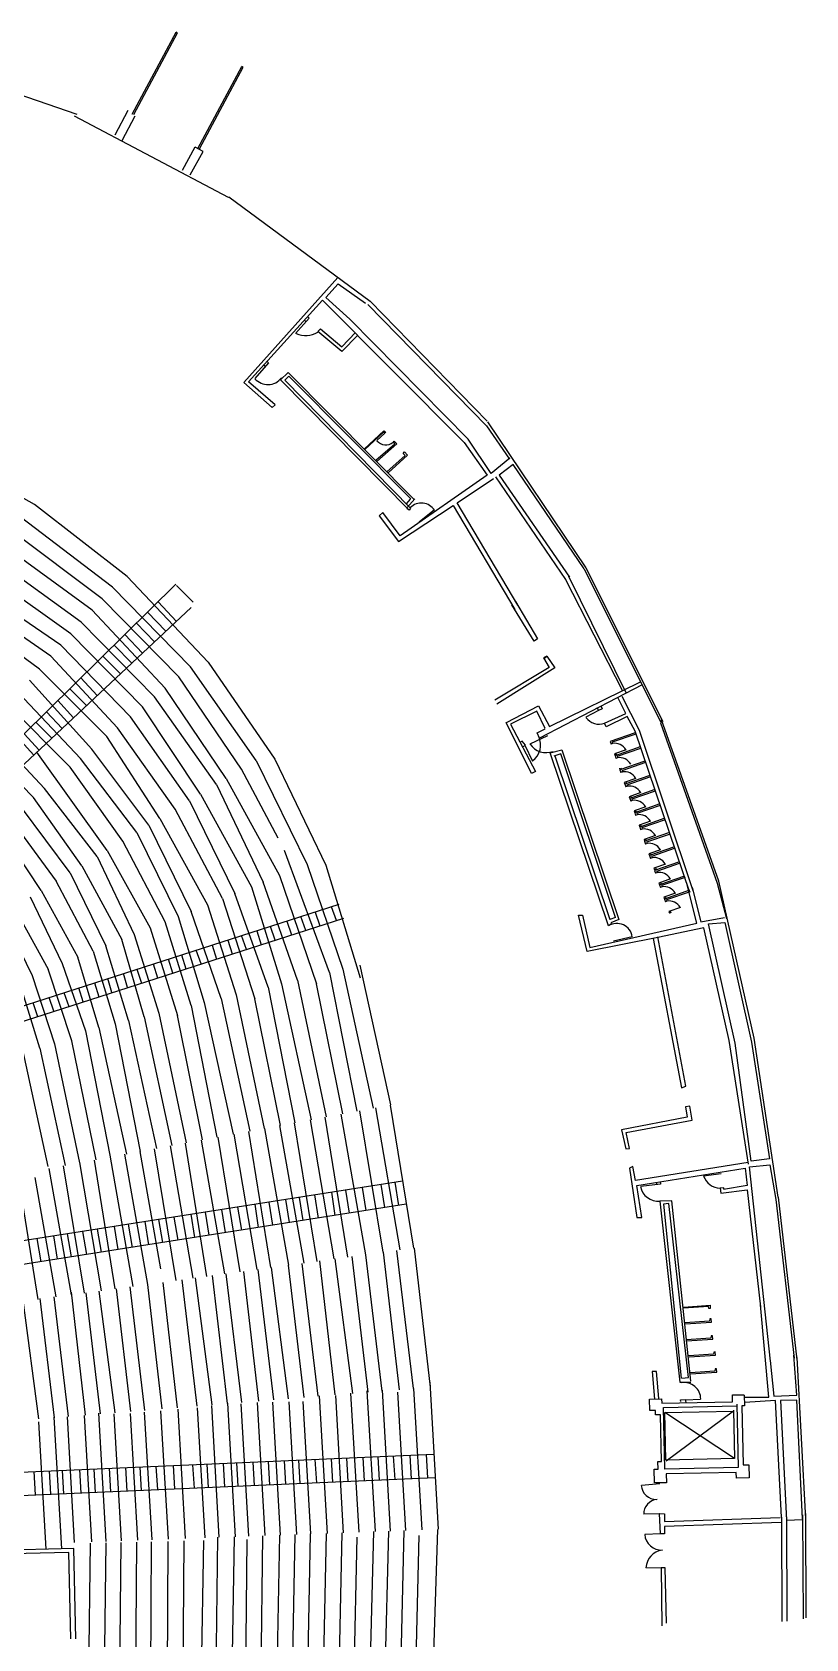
# Model space of a CAD drawing. Extents: x 12070 to 21316, y 9635 to 16827.
# Drawn here: x 19723 to 21309, y 13231 to 16524 of the extents above; entities that cross this region are included whole.
import ezdxf

# ---------------------------------------------------------------- set-up
doc = ezdxf.new("R2010")
doc.units = 0
doc.header["$LTSCALE"] = 192
doc.layers.add('EXIST', color=15, linetype='CONTINUOUS')

msp = doc.modelspace()

# ---------------------------------------------------------------- linework, layer by layer
at = {"layer": 'EXIST', "color": 0}
for p, q in [((19928.3, 16356), (20018.4, 16523.9)), ((19931.5, 16355), (20021.3, 16522.2)), ((20021.3, 16522.2), (20018.4, 16523.9)), ((19548.6, 16447), (19814.6, 16355.6)), ((20062.9, 16285.6), (20153, 16453.4)), ((20066.1, 16284.6), (20155.9, 16451.8)), ((20155.9, 16451.8), (20153, 16453.4)), ((19809, 16352.6), (20125.3, 16185.7)), ((19919.5, 16363.1), (19893, 16313)), ((19933.6, 16351.5), (19907.1, 16301.4)), ((20031.1, 16240.9), (20057.6, 16289.1)), ((20047.1, 16231.4), (20073.7, 16279.5)), ((20073.7, 16279.5), (20057.3, 16288.4)), ((20126.4, 16186.3), (20416.1, 15972.5)), ((20350.1, 16020.9), (20157.2, 15805.4)), ((20325.1, 15979.7), (20350.4, 16007.9)), ((20350.4, 16007.9), (20406.4, 15968.6)), ((20166.9, 15807.2), (20318.7, 15974.7)), ((20318.7, 15974.7), (20609.2, 15682.6)), ((20374.7, 15935.4), (20325.1, 15979.7)), ((20416.1, 15972.5), (20656.3, 15726.4)), ((20288.5, 15940.4), (20291.1, 15937.9)), ((20411.1, 15965.8), (20654.4, 15717)), ((20291.1, 15937.9), (20263.1, 15905.9)), ((20281.4, 15933.6), (20284.6, 15931.1)), ((20308.8, 15910.1), (20314.1, 15915.8)), ((20358.3, 15869), (20308.8, 15910.1)), ((20314.1, 15915.8), (20358.1, 15879.1)), ((20358.1, 15879.1), (20385.8, 15908.2)), ((20617.2, 15689.3), (20374.7, 15935.4)), ((20390.6, 15902.8), (20358.3, 15869)), ((20207.9, 15846), (20179.9, 15814)), ((20198.3, 15841.6), (20201.4, 15839.1)), ((20205.3, 15848.5), (20207.9, 15846)), ((20232.2, 15811), (20248.3, 15826.1)), ((20495.9, 15544.2), (20232.2, 15811)), ((20241.3, 15810.3), (20249.4, 15818.8)), ((20499.1, 15548), (20241.3, 15810.3)), ((20248.3, 15826.1), (20506.5, 15565.7)), ((20249.4, 15818.8), (20499.2, 15567.4)), ((20157.2, 15805.4), (20215.1, 15754.8)), ((20221.5, 15759.8), (20166.9, 15807.2)), ((20215.1, 15754.8), (20221.5, 15759.8)), ((20654.4, 15717), (20701.8, 15648.3)), ((20657, 15725.3), (20858.3, 15426)), ((20404.2, 15670.1), (20444.1, 15706.9)), ((20443.6, 15704.2), (20405.3, 15668.5)), ((20466.5, 15679.2), (20427.6, 15646.2)), ((20446, 15702.1), (20429.8, 15686.7)), ((20470.8, 15679.8), (20429.8, 15644.1)), ((20443.4, 15704.2), (20446.1, 15702.3)), ((20444.1, 15706.9), (20447.9, 15704.3)), ((20447.9, 15704.3), (20446.1, 15702.3)), ((20464.7, 15685.7), (20463.1, 15683.4)), ((20463.1, 15683.4), (20466.5, 15679.2)), ((20465.2, 15685.7), (20470.8, 15679.8)), ((20609.2, 15682.6), (20656.2, 15615.5)), ((20664.2, 15618.9), (20617.2, 15689.3)), ((19727.7, 15555.9), (19516.8, 15672.9)), ((20488.2, 15656.3), (20450.4, 15622.8)), ((20493, 15656.9), (20453.1, 15620.7)), ((20483.7, 15660.5), (20486.4, 15663.3)), ((20488.2, 15656.3), (20483.7, 15660.5)), ((20486.4, 15663.3), (20493, 15656.9)), ((20702.4, 15650.7), (20664.2, 15618.9)), ((20656.2, 15615.5), (20477.4, 15491.3)), ((20673.3, 15612.7), (20816.6, 15402.1)), ((20709.4, 15637.4), (20680.6, 15615.7)), ((20680.6, 15615.7), (20824.8, 15406.8)), ((20854.7, 15424.1), (20709.4, 15637.4)), ((20594.2, 15558.9), (20669.3, 15609.3)), ((19918.2, 15407.9), (19727.7, 15555.9)), ((20474.4, 15479.8), (20586.2, 15553.8)), ((20498.3, 15566.5), (20490.2, 15557.1)), ((20491.2, 15548.1), (20494, 15546)), ((20507.4, 15567.6), (20491.3, 15548.9)), ((20499.1, 15548), (20495.9, 15544.2)), ((20548.3, 15544.5), (20516.3, 15519.8)), ((20586.2, 15553.8), (20712.7, 15340.8)), ((20719, 15349.1), (20594.2, 15558.9)), ((19887.9, 15386.4), (19698.4, 15530.6)), ((20442.2, 15539.2), (20434.3, 15532.5)), ((20434.3, 15532.5), (20474.4, 15479.8)), ((20477.4, 15491.3), (20442.2, 15539.2)), ((19866.7, 15362.6), (19679.9, 15502.3)), ((19823.9, 15314.5), (19642.8, 15445.5)), ((19845.9, 15339.2), (19661.4, 15473.9)), ((19802.6, 15290.7), (19624.3, 15417.1)), ((20854.7, 15424.1), (21012.3, 15109)), ((20858.3, 15426.2), (21015.9, 15111.2)), ((20017.7, 15392.1), (19136.7, 14525)), ((19781.9, 15267.4), (19605.3, 15388.2)), ((20048.1, 15222.8), (19887.9, 15386.4)), ((19918.2, 15407.9), (20083.9, 15232.5)), ((20053, 15355.5), (20019.2, 15389.8)), ((20817.6, 15401.2), (20815.7, 15403.9)), ((20933.8, 15174.3), (20817.6, 15401.2)), ((20822.9, 15408.6), (20941.2, 15168.9)), ((19761.6, 15244.7), (19589.4, 15363.8)), ((20023.7, 15202.5), (19866.7, 15362.6)), ((20019, 15316.2), (19981.4, 15356.4)), ((20752.6, 15275.7), (20706.9, 15350)), ((20714, 15356.6), (20758.9, 15280.4)), ((20049.4, 15344.7), (19153.7, 14505.2)), ((19738.2, 15218.4), (19573.5, 15339.5)), ((19973.9, 15161.2), (19823.9, 15314.5)), ((19995.8, 15179.3), (19845.9, 15339.2)), ((19997.4, 15296), (19959.4, 15334.8)), ((19949.5, 15140.9), (19802.6, 15290.7)), ((19949.2, 15250.8), (19913.2, 15289.2)), ((19974.3, 15274.3), (19936.8, 15312.5)), ((19924.7, 15120.3), (19781.9, 15267.4)), ((19927.3, 15230.2), (19891, 15267.4)), ((20758.9, 15280.4), (20752.6, 15275.7)), ((19876.6, 15080.3), (19738.2, 15218.4)), ((19897.9, 15098), (19761.6, 15244.7)), ((19904.1, 15208.6), (19868.3, 15245.1)), ((20182.4, 15031.2), (20048.1, 15222.8)), ((20083.9, 15232.5), (20220.5, 15033.7)), ((20783.2, 15221.3), (20671.9, 15154.5)), ((20795.1, 15220.7), (20675.8, 15146.3)), ((20778.1, 15245.1), (20771.7, 15241.3)), ((20771.7, 15241.3), (20783.2, 15221.3)), ((20773.6, 15240.4), (20778.1, 15245.1)), ((20778.1, 15245.1), (20795.1, 15220.7)), ((19717.8, 15195.5), (19845.4, 15054.4)), ((19856.7, 15164.1), (19823, 15200.5)), ((20152.7, 15013.2), (20023.7, 15202.5)), ((20973.9, 15185.9), (20763.6, 15076.7)), ((20784.1, 15101), (20970.6, 15192.3)), ((19695, 15169.9), (19822.4, 15035.2)), ((19775.5, 15153.7), (19807.7, 15118.1)), ((19834.6, 15143.4), (19800.1, 15177.9)), ((20100.8, 14981.9), (19973.9, 15161.2)), ((20120.6, 14993.8), (19995.8, 15179.3)), ((20940.6, 15127.3), (20924.8, 15158.7)), ((20931.8, 15162.8), (20967.5, 15093.1)), ((19652.7, 15122.5), (19726.7, 15042.2)), ((19801, 15017.5), (19673.5, 15145.8)), ((19752.3, 15130.9), (19784.8, 15096.7)), ((20045.6, 14948.5), (19924.7, 15120.3)), ((20068.4, 14962.3), (19949.5, 15140.9)), ((20695.9, 15109.1), (20761.1, 15142.8)), ((20758.1, 15131.9), (20703.9, 15105.2)), ((20775, 15096.5), (20758.1, 15131.9)), ((20761.1, 15142.8), (20784.1, 15101)), ((20884.2, 15133.4), (20858.5, 15119.7)), ((20884.2, 15133.4), (20882.2, 15139.4)), ((20891.6, 15136.8), (20884.2, 15133.4)), ((20889.6, 15141.9), (20891.6, 15136.8)), ((20896.7, 15107.3), (20940.6, 15127.3)), ((20943.1, 15121.1), (20900, 15100.2)), ((20959.6, 15091.3), (20943.1, 15121.1)), ((19748.3, 14973.7), (19631.3, 15098.5)), ((19706.6, 15085.9), (19737.5, 15052.4)), ((19763.4, 15076.6), (19730.6, 15109.6)), ((20016.5, 14930.9), (19897.9, 15098)), ((20747.2, 15004.1), (20695.2, 15109.1)), ((20703.9, 15105.2), (20755.1, 15008.3)), ((20758.7, 15087.6), (20775.1, 15096.2)), ((20763.6, 15076.7), (20758.7, 15087.6)), ((20900, 15100.2), (20896.7, 15107.3)), ((20959.3, 15088), (20908.1, 15070.1)), ((20960.5, 15085.1), (20912.2, 15068.3)), ((21071.7, 14760.1), (20959.6, 15091.3)), ((20967.5, 15093.1), (21078, 14764.2)), ((21011.6, 15108.1), (21127.4, 14779.6)), ((21131.2, 14783.6), (21013.4, 15114.1)), ((19726, 14955.1), (19609.6, 15074.1)), ((19962.7, 14898.4), (19845.4, 15054.4)), ((19984.9, 14911.8), (19876.6, 15080.3)), ((20727.8, 15070.6), (20723.2, 15068.2)), ((20734.3, 15062.1), (20727.8, 15070.6)), ((20729.8, 15059.7), (20734.3, 15062.1)), ((20733.6, 15062.7), (20749.3, 15029.6)), ((20779.4, 15081.2), (20743.8, 15064.4)), ((20785.4, 15046.9), (20809.1, 15052.9)), ((20809.1, 15052.9), (20926.2, 14704.9)), ((20908.1, 15070.1), (20910, 15064.4)), ((20913.2, 15065.5), (20910, 15064.4)), ((20912.2, 15068.3), (20913.2, 15065.5)), ((20940.7, 15052.6), (20917, 15044.4)), ((20969.4, 15058.7), (20918.2, 15040.8)), ((20970.6, 15055.8), (20922.3, 15039)), ((19877.1, 14846.7), (19732.7, 15047.9)), ((19908.8, 14865.8), (19801, 15017.5)), ((19938, 14883.5), (19822.4, 15035.2)), ((20182.4, 15031.2), (20286.7, 14818)), ((20220.5, 15033.7), (20325.4, 14816.5)), ((20904.8, 14692.1), (20785.4, 15046.9)), ((20807.4, 15044.6), (20792.9, 15039.7)), ((20794.7, 15040.7), (20907.7, 14705.1)), ((20919.1, 14709.5), (20807.4, 15044.6)), ((20917, 15044.4), (20918.2, 15040.8)), ((20921.3, 15041.9), (20918.2, 15040.8)), ((20918.2, 15040.8), (20920.1, 15035.1)), ((20920.1, 15045.5), (20921.3, 15041.9)), ((20923.3, 15036.2), (20920.1, 15035.1)), ((20922.3, 15039), (20923.3, 15036.2)), ((20979.4, 15029.7), (20928.1, 15011.8)), ((20980.5, 15026.8), (20932.3, 15010)), ((20120.6, 14993.8), (20230.4, 14795.2)), ((20227.5, 14871.6), (20152.7, 15013.2)), ((20755.1, 15008.3), (20747.2, 15004.1)), ((20927.1, 15015.1), (20928.3, 15011.6)), ((20928.1, 15011.8), (20930.1, 15006.1)), ((20931.4, 15012.7), (20928.3, 15011.6)), ((20933.3, 15007.2), (20930.1, 15006.1)), ((20930.2, 15016.2), (20931.4, 15012.7)), ((20932.3, 15010), (20933.3, 15007.2)), ((20960.7, 14994.3), (20937, 14986.1)), ((20937, 14986.1), (20938.3, 14982.6)), ((20989.5, 15000.4), (20938.3, 14982.6)), ((20940.2, 14987.2), (20941.4, 14983.7)), ((20990.7, 14997.5), (20942.4, 14980.7)), ((19824.9, 14815.1), (19726, 14955.1)), ((19856.3, 14834.1), (19748.3, 14973.7)), ((20068.4, 14962.3), (20172.7, 14771.9)), ((20100.8, 14981.9), (20196.5, 14781.5)), ((20941.4, 14983.7), (20938.3, 14982.6)), ((20938.3, 14982.6), (20940.2, 14976.8)), ((20943.4, 14977.9), (20940.2, 14976.8)), ((20942.4, 14980.7), (20943.4, 14977.9)), ((20970.9, 14965.1), (20947.1, 14956.8)), ((20947.1, 14956.8), (20948.4, 14953.3)), ((20999.6, 14971.2), (20948.4, 14953.3)), ((20951.5, 14954.4), (20948.4, 14953.3)), ((20948.4, 14953.3), (20950.3, 14947.6)), ((20950.3, 14957.9), (20951.5, 14954.4)), ((21000.8, 14968.2), (20952.5, 14951.4)), ((20952.5, 14951.4), (20953.5, 14948.7)), ((19801.2, 14800.8), (19701.6, 14934.9)), ((20113.3, 14747.8), (20016.5, 14930.9)), ((20045.6, 14948.5), (20138.7, 14758.1)), ((20953.5, 14948.7), (20950.3, 14947.6)), ((20981, 14935.8), (20957.3, 14927.5)), ((20957.3, 14927.5), (20958.5, 14924)), ((21009.7, 14941.9), (20958.5, 14924)), ((20961.6, 14925.1), (20958.5, 14924)), ((20958.5, 14924), (20960.4, 14918.3)), ((20960.4, 14928.6), (20961.6, 14925.1)), ((20963.6, 14919.4), (20960.4, 14918.3)), ((21010.9, 14939), (20962.6, 14922.2)), ((20962.6, 14922.2), (20963.6, 14919.4)), ((19741.3, 14764.6), (19654.1, 14895.4)), ((19676.5, 14914.1), (19772.7, 14783.5)), ((19962.7, 14898.4), (20049, 14721.8)), ((19984.9, 14911.8), (20082.4, 14735.3)), ((20991.1, 14906.5), (20967.4, 14898.3)), ((20967.4, 14898.3), (20968.6, 14894.8)), ((20971.7, 14895.9), (20968.6, 14894.8)), ((21020, 14912.5), (20968.8, 14894.6)), ((20968.8, 14894.6), (20970.7, 14888.9)), ((20970.5, 14899.4), (20971.7, 14895.9)), ((20973.9, 14890), (20970.7, 14888.9)), ((21021.1, 14909.5), (20972.9, 14892.7)), ((20972.9, 14892.7), (20973.9, 14890)), ((19996.2, 14700.4), (19908.8, 14865.8)), ((19938, 14883.5), (20022.4, 14711)), ((21001.3, 14877.1), (20977.6, 14868.8)), ((20977.6, 14868.8), (20978.9, 14865.3)), ((21030.1, 14883.2), (20978.9, 14865.3)), ((20982, 14866.4), (20978.9, 14865.3)), ((20978.9, 14865.3), (20980.8, 14859.6)), ((20980.8, 14869.9), (20982, 14866.4)), ((20984, 14860.7), (20980.8, 14859.6)), ((21031.3, 14880.3), (20983, 14863.5)), ((20983, 14863.5), (20984, 14860.7)), ((21040.2, 14853.9), (20989, 14836.1)), ((19856.3, 14834.1), (19932.5, 14674.6)), ((19877.1, 14846.7), (19965, 14687.8)), ((20333.1, 14596.7), (20240.5, 14846.4)), ((21011.5, 14847.8), (20987.7, 14839.6)), ((20987.7, 14839.6), (20989, 14836.1)), ((20992.1, 14837.2), (20989, 14836.1)), ((20989, 14836.1), (20990.9, 14830.3)), ((20990.9, 14840.7), (20992.1, 14837.2)), ((20994.1, 14831.4), (20990.9, 14830.3)), ((21041.4, 14851), (20993.1, 14834.2)), ((20993.1, 14834.2), (20994.1, 14831.4)), ((21050.5, 14823.5), (20999.3, 14805.6)), ((21051.7, 14820.5), (21003.4, 14803.7)), ((19801.2, 14800.8), (19874.5, 14651.1)), ((19824.9, 14815.1), (19907.3, 14664.4)), ((20230.4, 14795.2), (20306, 14572.9)), ((20286.7, 14818), (20360.1, 14603.1)), ((20325.4, 14816.5), (20395.7, 14585.8)), ((21021.6, 14818.6), (20997.9, 14810.3)), ((20997.9, 14810.3), (20999.1, 14806.8)), ((21002.2, 14807.9), (20999.1, 14806.8)), ((21002.2, 14806.9), (20999.1, 14805.8)), ((20999.3, 14805.6), (21001.2, 14799.9)), ((21001, 14811.4), (21002.2, 14807.9)), ((21004.4, 14801), (21001.2, 14799.9)), ((21003.4, 14803.7), (21004.4, 14801)), ((21031.9, 14788.1), (21008.2, 14779.8)), ((21060.6, 14794.2), (21009.4, 14776.3)), ((21061.8, 14791.3), (21013.6, 14774.5)), ((19741.3, 14764.6), (19816.9, 14627.9)), ((19848.2, 14640.5), (19772.7, 14783.5)), ((20207.1, 14566.5), (20138.7, 14758.1)), ((20172.7, 14771.9), (20234.1, 14573)), ((20267.3, 14580.9), (20196.5, 14781.5)), ((21008.2, 14779.8), (21009.4, 14776.3)), ((21012.5, 14777.4), (21009.4, 14776.3)), ((21009.4, 14776.3), (21011.4, 14770.6)), ((21011.3, 14780.9), (21012.5, 14777.4)), ((21014.5, 14771.7), (21011.4, 14770.6)), ((21013.6, 14774.5), (21014.5, 14771.7)), ((21042, 14758.8), (21018.3, 14750.6)), ((21070.7, 14764.9), (21019.5, 14747.1)), ((21071.9, 14762), (21023.7, 14745.2)), ((21086, 14697.8), (21066.4, 14776.2)), ((21076.4, 14770.5), (21093.8, 14700)), ((21127.4, 14779.6), (21146.8, 14707.1)), ((21203.6, 14462), (21131.2, 14783.6)), ((19234.4, 14377.4), (20352.4, 14736.2)), ((19685.7, 14731), (19755.7, 14603.1)), ((19719.3, 14751.3), (19784.5, 14614.7)), ((20110.7, 14543.5), (20049, 14721.8)), ((20082.4, 14735.3), (20141.3, 14550.8)), ((20113.3, 14747.8), (20180, 14542.4)), ((20346.9, 14702.9), (20337.1, 14731.3)), ((21018.3, 14750.6), (21019.5, 14747.1)), ((21022.6, 14748.2), (21019.5, 14747.1)), ((21019.5, 14747.1), (21021.5, 14741.3)), ((21021.4, 14751.7), (21022.6, 14748.2)), ((21024.6, 14742.4), (21021.5, 14741.3)), ((21023.7, 14745.2), (21024.6, 14742.4)), ((21052.1, 14729.6), (21028.4, 14721.3)), ((21028.4, 14721.3), (21029.6, 14717.8)), ((21031.5, 14722.4), (21032.7, 14718.9)), ((19244.6, 14349.2), (20362.1, 14707.8)), ((19661.6, 14716.4), (19723.5, 14590)), ((19965, 14687.8), (20021.1, 14508.5)), ((20049, 14528.7), (19996.2, 14700.4)), ((20022.4, 14711), (20076, 14535.2)), ((20221.5, 14662.7), (20211.5, 14691)), ((20245.3, 14701.8), (20254.9, 14673.4)), ((20284.1, 14682.8), (20273.7, 14710.9)), ((20303.1, 14720.4), (20312.8, 14692)), ((20843.4, 14713.9), (20851.3, 14714.1)), ((20860.9, 14639.4), (20843.4, 14713.9)), ((20851.3, 14714.1), (20866.6, 14647.4)), ((20866.6, 14647.4), (21086, 14697.8)), ((20919.1, 14709.5), (20907.7, 14705.1)), ((20926.2, 14704.9), (20909.9, 14698.5)), ((20909.9, 14698.5), (20911, 14695.1)), ((21100, 14688.3), (21005.9, 14668.4)), ((21032.7, 14718.9), (21029.6, 14717.8)), ((21093.8, 14700), (21142.8, 14709)), ((21152.5, 14456.9), (21100, 14688.3)), ((21109.6, 14696.4), (21143, 14699.1)), ((21164.5, 14451.3), (21109.6, 14696.4)), ((21143, 14699.1), (21197.9, 14454)), ((19952.7, 14505.7), (19907.3, 14664.4)), ((19932.5, 14674.6), (19983.2, 14513)), ((20124, 14662.9), (20133.3, 14634.4)), ((20162.6, 14643.8), (20152.5, 14672)), ((20183.7, 14682), (20192.5, 14653.4)), ((21005.9, 14668.4), (20860.9, 14639.4)), ((20953.5, 14669.8), (20915, 14660.9)), ((20996.7, 14666.1), (21054.5, 14360.4)), ((21063.5, 14363.7), (21005.7, 14669.3)), ((19859.7, 14483.5), (19816.9, 14627.9)), ((19848.2, 14640.5), (19893.4, 14491.5)), ((19920.6, 14498), (19874.5, 14651.1)), ((20011.8, 14595.4), (20003, 14624.1)), ((20029.6, 14632.6), (20038.3, 14603.9)), ((20069.4, 14613.9), (20059.6, 14642.2)), ((20092, 14652.6), (20101.1, 14624)), ((19723.5, 14590), (19769.1, 14450.3)), ((19804.8, 14456.6), (19755.7, 14603.1)), ((19784.5, 14614.7), (19832.6, 14477)), ((19918.9, 14565.6), (19910.7, 14594.4)), ((19938.1, 14603.2), (19947.1, 14574.6)), ((19971.3, 14613.9), (19980.3, 14585.3)), ((20333.1, 14596.7), (20388.9, 14312.1)), ((20360.1, 14603.1), (20422.5, 14318.3)), ((20395.3, 14611.5), (20458.1, 14324.9)), ((19739, 14441.3), (19696.8, 14579.2)), ((19827.4, 14536.2), (19818.9, 14565)), ((19851.3, 14575.4), (19860, 14546.7)), ((19886.6, 14555.2), (19878, 14583.9)), ((20207.1, 14566.5), (20261.6, 14288.5)), ((20234.1, 14573), (20295.1, 14294.7)), ((20267.3, 14580.9), (20326.1, 14300.4)), ((20359.8, 14306.7), (20306, 14572.9)), ((19724.7, 14534.8), (19734, 14506.2)), ((19767.6, 14517), (19758.1, 14545.5)), ((19788.4, 14555.2), (19798.3, 14526.9)), ((20049, 14528.7), (20101.9, 14258.8)), ((20076, 14535.2), (20135.2, 14265)), ((20110.7, 14543.5), (20169.6, 14271.4)), ((20141.3, 14550.8), (20198.7, 14276.8)), ((20232.5, 14283), (20180, 14542.4)), ((19893.4, 14491.5), (19944.8, 14229.7)), ((19920.6, 14498), (19978, 14235.8)), ((19952.7, 14505.7), (20009.8, 14241.7)), ((19983.2, 14513), (20038.9, 14247.1)), ((20072.7, 14253.4), (20021.1, 14508.5)), ((19832.6, 14477), (19883.3, 14218.3)), ((19859.7, 14483.5), (19916.4, 14224.4)), ((21252.5, 14135.9), (21203.6, 14462)), ((19703.3, 14437.8), (19755.6, 14199.1)), ((19739, 14441.3), (19791, 14201.2)), ((19769.1, 14450.3), (19820.2, 14206.6)), ((19854.1, 14212.8), (19804.8, 14456.6)), ((21191.8, 14203.5), (21152.5, 14456.9)), ((21197.6, 14209.6), (21164.5, 14451.3)), ((21197.9, 14454), (21234.9, 14214.4)), ((21054.5, 14360.4), (21063.5, 14363.7)), ((20342.6, 14009.3), (20293.8, 14294.4)), ((20323.4, 14299.9), (20369.7, 14013)), ((20356.1, 14306), (20406.4, 14018)), ((20394.2, 14313), (20441.9, 14022.9)), ((20477.6, 14027.7), (20427.8, 14319.3)), ((20457.4, 14324.8), (20504.7, 14031.4)), ((21066, 14299.7), (20931.6, 14274.3)), ((20940.8, 14268.4), (21076.3, 14293.9)), ((21071.6, 14322.2), (21062.5, 14321)), ((21062.5, 14321), (21066, 14299.7)), ((21076.3, 14293.9), (21071.6, 14322.2)), ((20184.7, 13987.8), (20137.2, 14265.4)), ((20166.8, 14270.9), (20211.9, 13991.5)), ((20199.5, 14276.9), (20248.5, 13996.5)), ((20230.5, 14282.7), (20280.2, 14000.8)), ((20260.2, 14288.2), (20306.9, 14004.4)), ((20931.6, 14274.3), (20940.6, 14234.8)), ((20947.7, 14236), (20940.8, 14268.4)), ((19943.9, 14229.5), (19986.2, 13989.4)), ((19973.4, 14235), (20017.9, 13965)), ((20053.5, 13969.9), (20007.1, 14241.2)), ((20036.6, 14246.7), (20080.7, 13973.6)), ((20069.4, 14252.8), (20117.3, 13978.6)), ((20103.6, 14259.1), (20149.1, 13982.9)), ((20940.6, 14234.8), (20947.7, 14236)), ((19757.4, 14194.9), (19803.1, 13935.7)), ((19787, 14200.4), (19829.9, 13939.4)), ((19865.5, 13944.2), (19820.6, 14206.7)), ((19850.2, 14212.1), (19892.8, 13948)), ((19883, 14218.2), (19929.3, 13952.9)), ((19912.8, 14223.8), (19959.4, 13957)), ((20954.6, 14198.6), (20947.6, 14195.4)), ((20947.6, 14195.4), (20963.1, 14094.1)), ((20960.4, 14170.2), (20954.6, 14198.6)), ((21191, 14207), (20960.4, 14170.2)), ((20962.6, 14160.1), (21185.2, 14195.7)), ((21185.2, 14195.7), (21189, 14160.2)), ((21194.2, 14198), (21235.8, 14202)), ((21236.9, 13799.5), (21194.2, 14198)), ((21234.9, 14214.4), (21197.6, 14209.6)), ((21235.8, 14202), (21247.6, 14131.1)), ((20482.6, 14168.8), (19310.3, 13984.7)), ((19695.7, 14170.2), (19735, 13926.4)), ((19728.6, 14176.5), (19771.4, 13931.4)), ((20446.5, 14114.6), (20438.4, 14161.9)), ((20466.8, 14166.4), (20474.4, 14119)), ((21011.7, 14162.9), (20971, 14158)), ((21002.8, 14166.6), (21003.9, 14161.2)), ((21010.7, 14168.3), (21011.7, 14162.9)), ((21136, 14183.6), (21099.9, 14179.1)), ((20250.5, 14083.8), (20243.1, 14131.2)), ((20279, 14088.3), (20271, 14135.6)), ((20310.4, 14093.2), (20302.5, 14140.5)), ((20344.6, 14098.6), (20337.3, 14146)), ((20365.6, 14150.5), (20373.3, 14103.1)), ((20407.8, 14108.5), (20400.4, 14155.9)), ((20973.3, 14094.3), (20962.6, 14160.1)), ((21034.4, 14128.2), (21010.1, 14127.7)), ((21073.4, 13759.1), (21034.4, 14128.2)), ((21140.8, 14155.4), (21134, 14154.7)), ((21134, 14154.7), (21134.8, 14144.2)), ((21134.8, 14144.2), (21189.2, 14151.2)), ((21189, 14160.2), (21140.5, 14152)), ((21141.9, 14152.8), (21140.8, 14155.4)), ((21189.2, 14151.2), (21216.2, 13910.9)), ((21247.6, 14131.1), (21285.5, 13805.7)), ((21252.5, 14135.9), (21290.6, 13802.8)), ((20490.2, 14121.5), (19317.8, 13937.3)), ((20022.3, 14047.9), (20014.4, 14095.3)), ((20056.6, 14053.3), (20049.3, 14100.8)), ((20077.6, 14105.2), (20085.3, 14057.8)), ((20119.7, 14063.3), (20112.3, 14110.7)), ((20153, 14068.5), (20145.1, 14115.8)), ((20187.4, 14073.9), (20180.1, 14121.3)), ((20208.3, 14125.8), (20216, 14078.4)), ((21010.1, 14127.7), (21051.1, 13756.6)), ((21028.4, 14123), (21017.3, 14121.7)), ((21017.3, 14121.7), (21053.9, 13764.8)), ((21069.1, 13766.2), (21028.4, 14123)), ((19835, 14018.5), (19827.1, 14065.9)), ((19865, 14023.2), (19857.1, 14070.6)), ((19899.3, 14028.6), (19892, 14076.1)), ((19920.3, 14080.5), (19928, 14033.1)), ((19962.5, 14038.5), (19955, 14086)), ((19991, 14043), (19983, 14090.4)), ((20963.1, 14094.1), (20973.3, 14094.3)), ((19733, 14051.1), (19740.7, 14003.7)), ((19775.2, 14009.1), (19767.7, 14056.5)), ((19803.6, 14013.6), (19795.7, 14060.9)), ((20506.4, 14031.7), (20539.2, 13746.5)), ((20280.8, 13725.5), (20248.7, 13996.5)), ((20276.1, 14000.2), (20309, 13727.8)), ((20312.2, 14005.2), (20343.8, 13730.6)), ((20343.4, 14009.4), (20379.7, 13733.5)), ((20412.2, 13736.2), (20379.3, 14014.3)), ((20406.7, 14018), (20440.4, 13738.5)), ((20442.9, 14023), (20475.3, 13741.3)), ((20470.2, 14026.7), (20504.3, 13743.7)), ((20030.2, 13966.7), (20061.1, 13707.7)), ((20057.2, 13970.4), (20091.4, 13710.1)), ((20123.9, 13712.8), (20092.9, 13975.2)), ((20120.3, 13979), (20152.1, 13715.1)), ((20156.4, 13983.9), (20187, 13717.9)), ((20186, 13987.9), (20217.9, 13720.4)), ((20212.9, 13991.6), (20248.3, 13722.9)), ((19767.3, 13932), (19796.9, 13686.2)), ((19802.8, 13941.1), (19831.8, 13689.1)), ((19833.1, 13939.8), (19862.8, 13691.6)), ((19860.2, 13943.5), (19893, 13694)), ((19925.6, 13696.7), (19895.8, 13948.4)), ((19923.2, 13952.1), (19953.8, 13699)), ((19959.3, 13957), (19988.7, 13701.8)), ((19990.9, 13961.3), (20020.5, 13704.4)), ((19704.1, 13925.1), (19736.2, 13681.3)), ((19768.8, 13683.9), (19739.8, 13928.6)), ((21109.5, 13912), (21058.6, 13908.3)), ((21059.1, 13910.6), (21113, 13914.7)), ((21110.4, 13907.5), (21109.5, 13912)), ((21113.4, 13907.9), (21110.4, 13907.5)), ((21113, 13914.7), (21113.4, 13907.9)), ((21233.8, 13725.9), (21216.1, 13915)), ((21112.2, 13882), (21061.3, 13878.6)), ((21062.1, 13876.3), (21116.1, 13879.8)), ((21112.5, 13886.5), (21112.2, 13882)), ((21115.5, 13886.6), (21112.5, 13886.5)), ((21116.1, 13879.8), (21115.5, 13886.6)), ((21114.9, 13847.3), (21064, 13843.8)), ((21064.8, 13841.6), (21118.8, 13845.1)), ((21115.2, 13851.8), (21114.9, 13847.3)), ((21118.2, 13851.9), (21115.2, 13851.8)), ((21118.8, 13845.1), (21118.2, 13851.9)), ((21120.2, 13814.1), (21069.3, 13810.7)), ((21070.1, 13808.4), (21124.1, 13811.9)), ((21120.5, 13818.6), (21120.2, 13814.1)), ((21123.5, 13818.7), (21120.5, 13818.6)), ((21124.1, 13811.9), (21123.5, 13818.7)), ((21236.1, 13801), (21243.8, 13728.2)), ((21290.6, 13729.9), (21284.7, 13812.1)), ((21309.1, 13476.5), (21291.5, 13807.6)), ((21003.3, 13778.6), (20994.4, 13778.4)), ((20994.4, 13778.4), (20999.1, 13722.1)), ((21008, 13723), (21003.3, 13778.6)), ((21055, 13764.8), (21069.1, 13766.2)), ((21122.9, 13779.4), (21072, 13775.9)), ((21072.8, 13773.7), (21126.7, 13777.2)), ((21123.2, 13783.9), (21122.9, 13779.4)), ((21126.2, 13784), (21123.2, 13783.9)), ((21126.7, 13777.2), (21126.2, 13784)), ((20376.1, 13734.4), (20392.6, 13449.3)), ((20409.4, 13739.3), (20426.1, 13450.5)), ((20440.7, 13740.1), (20457.4, 13451.6)), ((20472.1, 13736.6), (20488.5, 13452.7)), ((20505.3, 13743.6), (20522.1, 13454)), ((20538.4, 13756.9), (20555.9, 13455.2)), ((21051.1, 13756.6), (21073.4, 13757.1)), ((20021.9, 13701.2), (20037.2, 13436.4)), ((20061.5, 13704.2), (20076.9, 13437.8)), ((20090.6, 13709), (20106.2, 13438.9)), ((20123.9, 13714), (20139.7, 13440.1)), ((20151.1, 13712.5), (20166.8, 13441.1)), ((20184.4, 13715.4), (20200.2, 13442.3)), ((20215.7, 13716.1), (20231.5, 13443.4)), ((20249.1, 13716.8), (20264.9, 13444.6)), ((20278.3, 13717.5), (20294.1, 13445.7)), ((20311.5, 13728.7), (20327.8, 13446.9)), ((20344.9, 13729.5), (20361.1, 13448.1)), ((20988.8, 13721.8), (21013.6, 13722.4)), ((20989.4, 13698.5), (20988.8, 13721.8)), ((21013.6, 13722.4), (21013.8, 13713.5)), ((21013.8, 13713.5), (21159.3, 13716.8)), ((21017.4, 13704.6), (21167.7, 13708.1)), ((21020.3, 13578.2), (21017.4, 13704.6)), ((21052.7, 13720.6), (21062.3, 13721.5)), ((21052.8, 13717.1), (21052.7, 13720.6)), ((21062.3, 13721.5), (21063.2, 13715.3)), ((21063, 13720.8), (21093.2, 13722.2)), ((21159, 13730.6), (21183, 13731.1)), ((21159.3, 13716.8), (21159, 13730.6)), ((21167.7, 13711.5), (21170.6, 13581.6)), ((21183.5, 13708.4), (21178, 13708.3)), ((21178, 13708.3), (21180.8, 13587.4)), ((21183, 13730.4), (21183.5, 13708.4)), ((21183, 13726.1), (21233.8, 13725.9)), ((21247.4, 13718.9), (21184.6, 13715.4)), ((21243.8, 13728.2), (21290.6, 13729.9)), ((21259.6, 13480.1), (21247.4, 13718.9)), ((21290.8, 13719.9), (21257.4, 13719.1)), ((21257.4, 13719.1), (21269.7, 13473.6)), ((21302.4, 13476.4), (21290.8, 13719.9)), ((19736.4, 13675.8), (19751.5, 13414.4)), ((19767.5, 13684.9), (19783.1, 13415.1)), ((19794.7, 13685.5), (19809.5, 13428.1)), ((19830.1, 13688.4), (19845.1, 13429.4)), ((19859.2, 13693.3), (19874.4, 13430.5)), ((19890.6, 13691.9), (19905.6, 13431.6)), ((19923.9, 13692.7), (19939, 13432.8)), ((19953.1, 13695.4), (19968.2, 13433.9)), ((19986.5, 13698.3), (20001.7, 13435.1)), ((21001, 13698.7), (20989.4, 13698.5)), ((21001.3, 13689.8), (21001, 13698.7)), ((21011.6, 13690), (21001.3, 13689.8)), ((21013.7, 13594.5), (21011.6, 13690)), ((21020.4, 13694.4), (21161.1, 13697.6)), ((21163.4, 13600), (21020.4, 13694.4)), ((21022.6, 13596.8), (21020.4, 13694.4)), ((21023.3, 13595.4), (21161.1, 13698.3)), ((21161.1, 13699.7), (21163.4, 13600)), ((19367.9, 13558), (20547, 13609)), ((20367.7, 13601.2), (20370.5, 13553.3)), ((20401.2, 13602.7), (20404, 13554.8)), ((20431.7, 13604), (20434.4, 13556.1)), ((20463.6, 13605.4), (20466.4, 13557.5)), ((20497.2, 13606.8), (20500, 13558.9)), ((20531, 13608.3), (20533.8, 13560.4)), ((19726.3, 13573.5), (19729.1, 13525.6)), ((19757.9, 13574.9), (19760.6, 13526.9)), ((19785, 13576), (19787.7, 13528.1)), ((19820.5, 13577.6), (19823.2, 13529.6)), ((19849.8, 13578.8), (19852.6, 13530.9)), ((19881, 13580.2), (19883.8, 13532.3)), ((19914.3, 13581.6), (19917.1, 13533.7)), ((19943.6, 13582.9), (19946.4, 13535)), ((19977, 13584.3), (19979.8, 13536.4)), ((20012.5, 13585.9), (20015.3, 13537.9)), ((20052.2, 13587.6), (20055, 13539.7)), ((20081.5, 13588.9), (20084.3, 13540.9)), ((20115, 13590.3), (20117.8, 13542.4)), ((20142.1, 13591.5), (20144.8, 13543.6)), ((20175.5, 13592.9), (20178.2, 13545)), ((20206.7, 13594.3), (20209.5, 13546.4)), ((20240.1, 13595.7), (20242.9, 13547.8)), ((20269.3, 13597), (20272, 13549.1)), ((20303, 13598.4), (20305.8, 13550.5)), ((20336.3, 13599.9), (20339.1, 13552)), ((20998.3, 13578.3), (21006.6, 13578.5)), ((20999, 13550.2), (20998.3, 13578.3)), ((21006.2, 13594.3), (21013.7, 13594.5)), ((21006.6, 13578.5), (21006.2, 13594.3)), ((21170.6, 13581.6), (21020.3, 13578.2)), ((21163.4, 13600), (21022.6, 13596.8)), ((21166.7, 13571.9), (21023.3, 13568.6)), ((21023.3, 13568.6), (21023.7, 13550.7)), ((21167, 13560.2), (21166.7, 13571.9)), ((21180.8, 13587.4), (21192.5, 13587.6)), ((21192.5, 13587.6), (21193.1, 13560.8)), ((19368.5, 13510), (20549.7, 13561.1)), ((21010, 13548.1), (20972.4, 13545.3)), ((21023.7, 13550.7), (20999, 13550.2)), ((21193.1, 13560.8), (21167, 13560.2)), ((21009, 13487.1), (20977.1, 13485.9)), ((21009.5, 13487.4), (21019.5, 13486.8)), ((21011.2, 13446), (21009.5, 13487.4)), ((21258.8, 13469.3), (21019.3, 13460.8)), ((21019.5, 13486.8), (21019.8, 13471.5)), ((21019.8, 13471.5), (21257, 13479.3)), ((21259.6, 13480.1), (21260.5, 13266.3)), ((21269.6, 13480.9), (21270.5, 13267.2)), ((21269.7, 13473.6), (21302.5, 13475)), ((21302.7, 13485.2), (21303.6, 13271.5)), ((21308.5, 13487.7), (21309.5, 13274)), ((20095.7, 12798.9), (20103.6, 13438.8)), ((20137, 13440), (20126.3, 12796.8)), ((20195.4, 13442.1), (20187.4, 12792.5)), ((20218, 12790.4), (20230.9, 13443.4)), ((20249.4, 12788.2), (20262.2, 13444.5)), ((20293.4, 13445.7), (20280.8, 12786)), ((20312.2, 12783.8), (20326.8, 13446.9)), ((20358.1, 13448), (20343.5, 12781.6)), ((20374.9, 12779.4), (20389.6, 13439.4)), ((20422.8, 13450.4), (20406.3, 12777.2)), ((20437.7, 12775.1), (20454.1, 13451.5)), ((20485.4, 13452.6), (20469.1, 12772.9)), ((20500.5, 12770.7), (20516.9, 13442.4)), ((20554.2, 13455.1), (20531.8, 12768.5)), ((21011.4, 13446), (20979.1, 13444.8)), ((21019.7, 13446.2), (21011.2, 13446)), ((21019.3, 13460.8), (21019.7, 13446.2)), ((19798.5, 13407.6), (19415.4, 13398.8)), ((19808.3, 13415.7), (19422.2, 13406.8)), ((19802.5, 13230.5), (19798.5, 13407.6)), ((19812.5, 13230.8), (19808.3, 13415.7)), ((19834.2, 12817.1), (19842.9, 13426.9)), ((19874.2, 13427.6), (19866.9, 12814.8)), ((19899.6, 12812.6), (19905.5, 13428.3)), ((19936.8, 13429), (19932.3, 12810.3)), ((19965, 12808), (19968.1, 13429.8)), ((20001.5, 13430.5), (19997.6, 12805.7)), ((20030.3, 12803.5), (20034.9, 13431.3)), ((20074.5, 13432.2), (20063, 12801.2)), ((20156.9, 12794.6), (20164.3, 13434.3)), ((21013, 13375.4), (20981.6, 13376.1)), ((21021.3, 13376.5), (21012.8, 13376.3)), ((21012.8, 13376.3), (21014, 13257.5)), ((21023.9, 13263.1), (21021.3, 13376.5))]:
    msp.add_line(p, q, dxfattribs=at)
for centre, radius, start, end in [((20284.4, 15945.9), 44.2, 243.3003, 303.3327), ((20206.4, 15836.8), 35.3, 221.4479, 322.267), ((20448.2, 15702.4), 24.4, 221.0033, 308.3489), ((20521.1, 15527.2), 31.5, 32.1776, 135.2481), ((20885.9, 15140), 34.6, 217.6523, 288.4902), ((20777.4, 15087.6), 40.5, 214.0194, 290.2135), ((20724.5, 15063.1), 41.2, 306.8544, 24.7038), ((20917.5, 15040.1), 26.1, 28.9914, 100.4574), ((20927.6, 15010.8), 26.1, 28.9914, 100.4574), ((20937.6, 14981.8), 26.1, 28.9914, 100.4574), ((20947.7, 14952.5), 26.1, 28.9914, 100.4574), ((20957.8, 14923.3), 26.1, 28.9914, 100.4574), ((20967.9, 14894), 26.1, 28.9914, 100.4574), ((20978.2, 14864.6), 26.1, 28.9914, 100.4574), ((20988.3, 14835.3), 26.1, 28.9914, 100.4574), ((20998.4, 14806), 26.1, 28.9914, 100.4574), ((21008.7, 14775.6), 26.1, 28.9914, 100.4574), ((21018.8, 14746.3), 26.1, 28.9914, 100.4574), ((21028.9, 14717), 26.1, 28.9914, 100.4574), ((20921.9, 14665), 32, 8.6506, 122.1955), ((21135.4, 14191.8), 37.7, 199.6548, 267.1628), ((21006.4, 14164.4), 36.6, 190.1039, 276.2269), ((21059.6, 13721.7), 34.4, 0.9073, 98.138), ((21002.8, 13547.4), 31, 184.0282, 271.2871), ((21006.7, 13487), 29.6, 94.3886, 182.1293), ((21013.5, 13447.2), 34.5, 183.9442, 273.4605), ((21019.1, 13375), 37.5, 96.848, 178.2554)]:
    msp.add_arc(centre, radius, start, end, dxfattribs=at)

doc.saveas('drawing.dxf')
